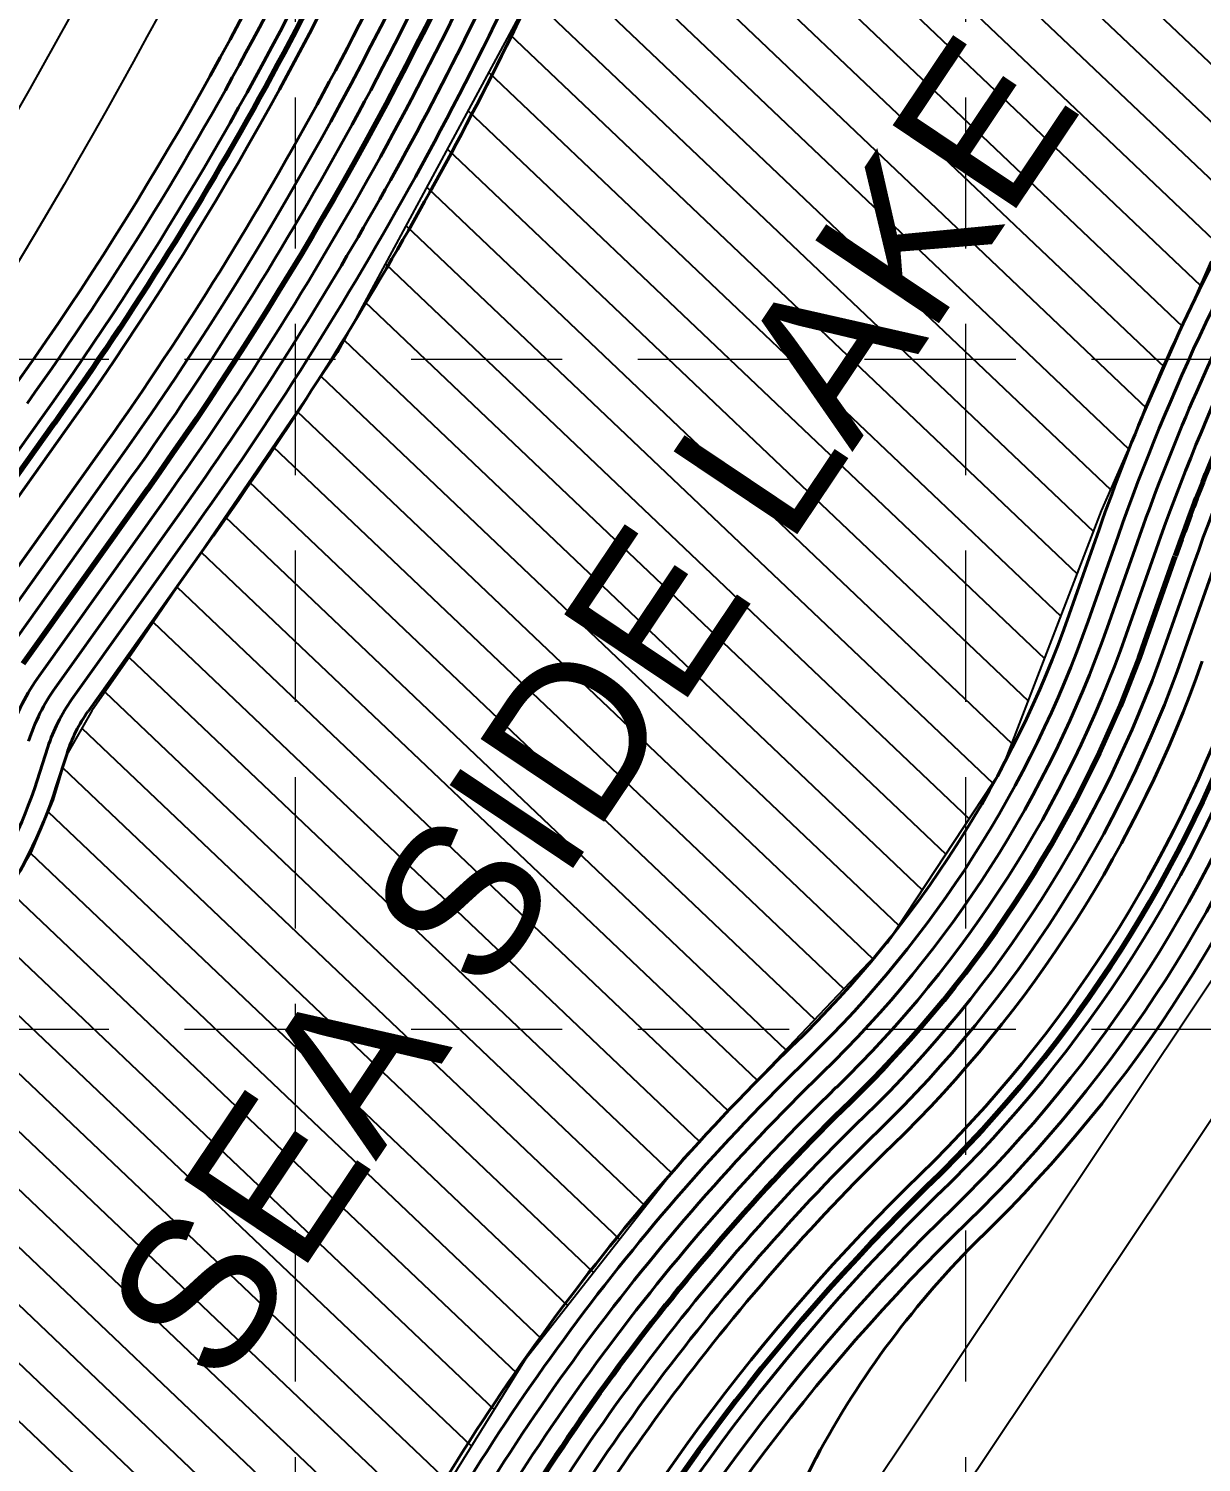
# Model space of a CAD drawing. Header units: inches. Extents: x -5337 to 1057, y 15227 to 19227.
# Drawn here: x -1880.3 to -1705.8, y 17062.5 to 17276 of the extents above; entities that cross this region are included whole.
import ezdxf
from ezdxf.enums import TextEntityAlignment as Align

# ---------------------------------------------------------------- set-up
doc = ezdxf.new("R2010")
doc.units = ezdxf.units.IN
doc.header["$LTSCALE"] = 150
doc.header["$MEASUREMENT"] = 0
doc.linetypes.add('HIDDEN', pattern=[0.375, 0.25, -0.125])
for name, color, linetype in [('COMT-MIN', 84, 'Continuous'), ('CONT-MJR', 84, 'Continuous'), ('grid', 7, 'HIDDEN'), ('LOT NUM', 7, 'Continuous'), ('PAVING', 7, 'Continuous'), ('ROW', 7, 'Continuous')]:
    doc.layers.add(name, color=color, linetype=linetype)
doc.styles.get("Standard").update_dxf_attribs({"font": 'ARIAL.TTF', "height": 25})

msp = doc.modelspace()

# ---------------------------------------------------------------- linework, layer by layer
at = {"color": 5}
for p, q in [((-1779.82, 17342.49), (-1693.06, 17260)), ((-1782.66, 17336.57), (-1696.37, 17254.52)), ((-1785.25, 17330.4), (-1699.68, 17249.04)), ((-1787.75, 17324.16), (-1702.98, 17243.56)), ((-1790.26, 17317.92), (-1705.91, 17237.72)), ((-1792.77, 17311.68), (-1708.58, 17231.63)), ((-1795.27, 17305.44), (-1711.25, 17225.54)), ((-1797.78, 17299.2), (-1713.92, 17219.46)), ((-1800.29, 17292.96), (-1716.59, 17213.37)), ((-1803.46, 17285.06), (-1834.35, 17227.74)), ((-1802.79, 17286.72), (-1719.26, 17207.29)), ((-1805.72, 17280.87), (-1721.81, 17201.09)), ((-1808.79, 17275.17), (-1724.24, 17194.78)), ((-1811.86, 17269.47), (-1726.67, 17188.46)), ((-1814.94, 17263.77), (-1729.1, 17182.15)), ((-1818.01, 17258.06), (-1731.53, 17175.84)), ((-1821.08, 17252.36), (-1733.96, 17169.52)), ((-1824.16, 17246.66), (-1736.83, 17163.62)), ((-1827.23, 17240.96), (-1740.32, 17158.31)), ((-1720.63, 17204.15), (-1704.33, 17241.33)), ((-1830.3, 17235.26), (-1743.81, 17153.01)), ((-1833.38, 17229.55), (-1747.31, 17147.71)), ((-1834.35, 17227.74), (-1864.55, 17183.47)), ((-1836.79, 17224.17), (-1750.8, 17142.41)), ((-1840.36, 17218.94), (-1754.71, 17137.5)), ((-1843.93, 17213.71), (-1759.01, 17132.96)), ((-1847.49, 17208.48), (-1763.31, 17128.43)), ((-1735.41, 17165.76), (-1720.63, 17204.15)), ((-1851.06, 17203.25), (-1767.61, 17123.89)), ((-1854.63, 17198.02), (-1771.91, 17119.36)), ((-1858.2, 17192.79), (-1776.21, 17114.82)), ((-1861.77, 17187.56), (-1780.51, 17110.29)), ((-1864.55, 17183.47), (-1870.9, 17174.37)), ((-1865.35, 17182.33), (-1784.62, 17105.57)), ((-1868.96, 17177.15), (-1788.49, 17100.63)), ((-1870.9, 17174.37), (-1874.69, 17167.79)), ((-1872.39, 17171.78), (-1792.37, 17095.69)), ((-1874.69, 17167.79), (-1876.69, 17161.14)), ((-1875.26, 17165.89), (-1796.24, 17090.75)), ((-1752.5, 17139.82), (-1735.41, 17165.76)), ((-1876.69, 17161.14), (-1880.01, 17153.21)), ((-1877.44, 17159.34), (-1800.12, 17085.81)), ((-1880.01, 17153.21), (-1886.16, 17143.2)), ((-1880.03, 17153.17), (-1803.99, 17080.87)), ((-1883.38, 17147.73), (-1807.66, 17075.73)), ((-1886.77, 17142.33), (-1811.02, 17070.31)), ((-1782.85, 17107.82), (-1752.5, 17139.82)), ((-1890.42, 17137.18), (-1814.39, 17064.88)), ((-1894.06, 17132.02), (-1817.76, 17059.46)), ((-1897.71, 17126.86), (-1821.12, 17054.04)), ((-1901.35, 17121.7), (-1824.49, 17048.61)), ((-1905, 17116.54), (-1827.86, 17043.19)), ((-1908.64, 17111.39), (-1831.22, 17037.77)), ((-1806.25, 17077.99), (-1782.85, 17107.82)), ((-1912.29, 17106.23), (-1835.05, 17032.78)), ((-1915.94, 17101.07), (-1841.27, 17030.07)), ((-1832.84, 17035.16), (-1806.25, 17077.99))]:
    msp.add_line(p, q, dxfattribs=at)
at = {"layer": 'COMT-MIN', "color": 5, "linetype": 'Continuous', "lineweight": 40}
for p, q in [((-1898.83, 17189.34), (-1878.14, 17218.38)), ((-1893.44, 17190.01), (-1874.88, 17216.06)), ((-1888.55, 17186.53), (-1869.99, 17212.58)), ((-1887.24, 17183.2), (-1867.55, 17210.84)), ((-1883.7, 17183), (-1865.1, 17209.1)), ((-1878.72, 17179.64), (-1860.22, 17205.62)), ((-1876.33, 17177.83), (-1857.77, 17203.88)), ((-1873.89, 17176.09), (-1855.33, 17202.14)), ((-1721, 17201.4), (-1725.45, 17188.74)), ((-1721, 17201.4), (-1721, 17201.4)), ((-1871.49, 17174.29), (-1852.89, 17200.4)), ((-1718.17, 17200.4), (-1722.62, 17187.74)), ((-1715.34, 17199.41), (-1719.79, 17186.75)), ((-1718.17, 17200.4), (-1718.17, 17200.4)), ((-1715.34, 17199.41), (-1715.34, 17199.41)), ((-1712.51, 17198.41), (-1716.96, 17185.75)), ((-1712.51, 17198.41), (-1712.51, 17198.41)), ((-1706.85, 17196.42), (-1711.3, 17183.76)), ((-1704.02, 17195.42), (-1708.47, 17182.76)), ((-1706.85, 17196.42), (-1706.85, 17196.42)), ((-1725.45, 17188.74), (-1725.45, 17188.74)), ((-1722.62, 17187.74), (-1722.62, 17187.74)), ((-1719.79, 17186.75), (-1719.79, 17186.75)), ((-1716.96, 17185.75), (-1716.96, 17185.75)), ((-1711.3, 17183.76), (-1711.3, 17183.76)), ((-1708.47, 17182.76), (-1708.47, 17182.76)), ((-1877.47, 17168.96), (-1879.07, 17163.99)), ((-1874.61, 17168.04), (-1876.21, 17163.07)), ((-1766.37, 17124.76), (-1766.37, 17124.76)), ((-1764.28, 17122.61), (-1764.28, 17122.61)), ((-1762.19, 17120.46), (-1762.19, 17120.46)), ((-1760.1, 17118.3), (-1760.1, 17118.3)), ((-1755.92, 17114), (-1755.92, 17114)), ((-1753.83, 17111.85), (-1753.83, 17111.85)), ((-1751.74, 17109.7), (-1751.74, 17109.7)), ((-1747.56, 17105.39), (-1747.56, 17105.39)), ((-1744.77, 17102.52), (-1744.77, 17102.52)), ((-1742.68, 17100.37), (-1742.68, 17100.37)), ((-1740.59, 17098.22), (-1740.59, 17098.22)), ((-1738.5, 17096.07), (-1738.5, 17096.07))]:
    msp.add_line(p, q, dxfattribs=at)
at = {"layer": 'COMT-MIN', "color": 5, "linetype": 'Continuous', "lineweight": 40, "extrusion": (0, 0, -1)}
for centre, radius, start, end in [((2287.79, 17510.25), 500, 199.878, 215.4686), ((2287.79, 17510.25), 497, 204.0541, 215.4688), ((1852.72, 17161), 32, 17.8315, 35.6362), ((1852.72, 17161), 29, 17.8315, 35.4688), ((1852.72, 17161), 26, 17.8315, 35.4688), ((1852.72, 17161), 23, 17.8315, 35.2865), ((1943.8, 17184.81), 68, 197.8318, 215.4686), ((1943.8, 17184.81), 71, 197.8318, 215.4686), ((1738.15, 17049.35), 28.53, 322.1101, 30.949)]:
    msp.add_arc(centre, radius, start, end, dxfattribs=at)
at = {"layer": 'COMT-MIN', "color": 5, "linetype": 'Continuous', "lineweight": 40}
for centre, radius, start, end in [((-2287.79, 17510.25), 513, 324.5314, 338.2596), ((-2287.79, 17510.25), 519, 324.5314, 338.2412), ((-2287.79, 17510.25), 525, 324.5314, 338.1828), ((-2287.79, 17510.25), 531, 324.5314, 338.1625), ((-2287.79, 17510.25), 507, 324.5314, 335.9578), ((-2287.79, 17510.25), 516, 324.5314, 335.8616), ((-2287.79, 17510.25), 528, 324.5314, 335.8423), ((-2287.79, 17510.25), 534, 324.5314, 335.778), ((-2287.79, 17510.25), 503, 324.5314, 333.9552), ((-1405.92, 17090.56), 331, 148.7272, 160.6195), ((-1405.92, 17090.56), 325, 148.8614, 160.6195), ((-1405.92, 17090.56), 319, 149.0122, 160.6195), ((-1405.92, 17090.56), 334, 153.0457, 160.6195), ((-1405.92, 17090.56), 328, 153.1254, 160.6195), ((-1882.04, 17243.82), 166, 314.1719, 340.6195), ((-1882.04, 17243.82), 169, 314.1719, 340.6195), ((-1882.04, 17243.82), 172, 314.1719, 340.6195), ((-1882.04, 17243.82), 175, 314.1719, 340.6195), ((-1882.04, 17243.82), 181, 314.1719, 340.6195), ((-1882.04, 17243.82), 184, 314.1719, 340.6195), ((-1882.04, 17243.82), 187, 314.1719, 340.6195), ((-1882.04, 17243.82), 193, 314.1719, 340.6195), ((-1882.04, 17243.82), 197, 314.1719, 340.6195), ((-1882.04, 17243.82), 200, 314.1719, 340.6195), ((-1882.04, 17243.82), 203, 314.1719, 340.6195), ((-1882.04, 17243.82), 206, 314.1719, 340.6195), ((-1533.64, 16885.2), 334, 134.1719, 152.8125), ((-1533.64, 16885.2), 331, 134.1719, 152.8125), ((-1533.64, 16885.2), 328, 134.1719, 152.8125), ((-1533.64, 16885.2), 325, 134.1719, 152.8125), ((-1533.64, 16885.2), 319, 134.1719, 152.8125), ((-1533.64, 16885.2), 316, 134.1719, 152.8125), ((-1533.64, 16885.2), 313, 134.1719, 152.8125), ((-1533.64, 16885.2), 307, 134.1719, 152.8125), ((-1533.64, 16885.2), 303, 134.1719, 152.8125), ((-1533.64, 16885.2), 300, 134.1719, 152.8125), ((-1533.64, 16885.2), 297, 134.1719, 152.8125), ((-1642.23, 16998.5), 137.07, 134.6154, 151.8679)]:
    msp.add_arc(centre, radius, start, end, dxfattribs=at)
at = {"layer": 'CONT-MJR', "color": 5, "linetype": 'Continuous', "lineweight": 70}
for p, q in [((-1876.51, 17217.22), (-1897.24, 17188.13)), ((-1862.66, 17207.36), (-1881.19, 17181.36)), ((-1714.13, 17184.75), (-1709.68, 17197.42)), ((-1709.68, 17197.42), (-1709.68, 17197.42)), ((-1714.13, 17184.75), (-1714.13, 17184.75)), ((-1758.01, 17116.15), (-1758.01, 17116.15)), ((-1746.16, 17103.96), (-1746.16, 17103.96))]:
    msp.add_line(p, q, dxfattribs=at)
at = {"layer": 'CONT-MJR', "color": 5, "linetype": 'Continuous', "lineweight": 70, "extrusion": (0, 0, -1)}
for radius, start in [(505, 201.6191), (522, 204.1727)]:
    msp.add_arc((2287.79, 17510.25), radius, start, 215.4686, dxfattribs=at)
at = {"layer": 'CONT-MJR', "color": 5, "linetype": 'Continuous', "lineweight": 70}
for centre, radius, start, end in [((-1405.92, 17090.56), 322, 153.1857, 160.6195), ((-1882.04, 17243.82), 178, 314.1719, 340.6195), ((-1882.04, 17243.82), 195, 314.1719, 340.6195), ((-1533.64, 16885.2), 322, 134.1719, 152.8125), ((-1533.64, 16885.2), 305, 134.1719, 152.8125)]:
    msp.add_arc(centre, radius, start, end, dxfattribs=at)
at = {"layer": 'grid', "color": 252, "linetype": 'HIDDEN', "lineweight": 0, "ltscale": 0.6}
for p, q in [((-1840.64, 19121.98), (-1840.64, 15630.29)), ((-1740.89, 19121.98), (-1740.89, 15630.29)), ((-5232.14, 17226.73), (952.36, 17226.73)), ((-5232.14, 17126.98), (952.36, 17126.98))]:
    msp.add_line(p, q, dxfattribs=at)
at = {"layer": 'PAVING'}
msp.add_line((-1650.63, 17193.84), (-1792, 16982.23), dxfattribs=at)
at = {"layer": 'PAVING', "extrusion": (0, 0, -1)}
for radius, start in [(881.5, 197.62627), (918.5, 197.82034)]:
    msp.add_arc((2679.49, 17719.46), radius, start, 213.74584, dxfattribs=at)
at = {"layer": 'ROW'}
msp.add_line((-1801.56, 16988.62), (-1660.34, 17200), dxfattribs=at)
msp.add_arc((-2686.72, 17722.89), 877.92, 326.33027, 342.9347, dxfattribs=at)
at = {"layer": 'ROW', "extrusion": (0, 0, -1)}
msp.add_arc((2679.49, 17719.46), 930, 197.18371, 213.74584, dxfattribs=at)

# ---------------------------------------------------------------- texts
at = {"layer": 'LOT NUM', "color": 5}
msp.add_text('SEA SIDE LAKE', height=22.1525, rotation=56.1296, dxfattribs=at).set_placement((-1860.87, 17079.09), align=Align.MIDDLE_LEFT)

doc.saveas('drawing.dxf')
